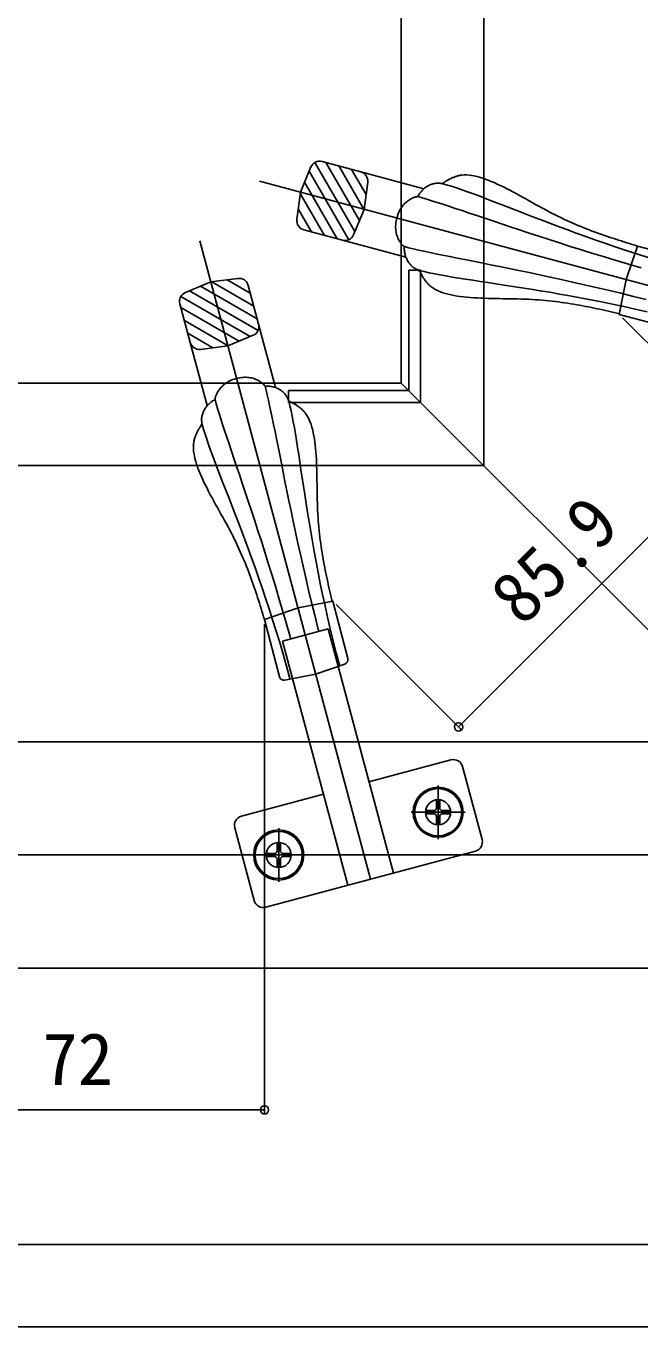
# Model space of a CAD drawing. Units: millimetres, scale not verified. Extents: x -875 to 875, y -1300 to 1293.
# Drawn here: x -548.6 to -418.4, y -1144.3 to -868.6 of the extents above; entities that cross this region are included whole.
import ezdxf
from ezdxf.enums import TextEntityAlignment as Align

# ---------------------------------------------------------------- set-up
doc = ezdxf.new("R2010")
doc.units = ezdxf.units.MM
doc.header["$LTSCALE"] = 8
for name, color, linetype in [('0-3_YKK_11', 7, 'Continuous'), ('0-4_YKK_12', 2, 'Continuous'), ('0-5_YKK_13', 4, 'Continuous'), ('0-6_YKK_D', 6, 'Continuous'), ('0-8_YSS_K', 3, 'Continuous')]:
    doc.layers.add(name, color=color, linetype=linetype)
doc.styles.add('ＭＳ ゴシック', font='')
doc.styles.get('ＭＳ ゴシック').set_extended_font_data('MS Gothic')

msp = doc.modelspace()

# ---------------------------------------------------------------- linework, layer by layer
at = {"layer": '0-3_YKK_11'}
msp.add_lwpolyline([(-492.898, -948.369), (-464.898, -948.369), (-464.898, -920.369), (-467.398, -920.369), (-467.398, -945.869), (-492.898, -945.869)], close=True, dxfattribs=at)
at = {"layer": '0-4_YKK_12'}
for p, q in [((-468.998, -944.269), (-268.998, -1144.269)), ((-268.998, -1144.269), (-778.998, -1144.269))]:
    msp.add_line(p, q, dxfattribs=at)
for points in [[(-778.998, -944.269), (-468.998, -944.269), (-468.998, -341.269)], [(-623.498, -1020.269), (-623.498, -1068.269), (-344.998, -1068.269)], [(-623.498, -1020.269), (-392.998, -1020.269), (-344.998, -1068.269)]]:
    msp.add_lwpolyline(points, dxfattribs=at)
at = {"layer": '0-5_YKK_13'}
for p, q in [((-490.404, -903.856), (-488.17, -898.487)), ((-478.843, -912.194), (-487.315, -897.519)), ((-477.597, -899.523), (-485.805, -897.324)), ((-477.875, -909.869), (-484.993, -897.541)), ((-476.908, -907.545), (-482.261, -898.273)), ((-480.16, -913.912), (-488.545, -899.389)), ((-476.468, -904.306), (-479.529, -899.005)), ((-477.597, -899.523), (-464.202, -903.112)), ((-363.868, -937.761), (-499.097, -901.527)), ((-490.404, -903.856), (-491.153, -909.623)), ((-482.583, -913.716), (-489.512, -901.714)), ((-476.881, -907.479), (-476.131, -901.713)), ((-485.315, -912.984), (-490.437, -904.112)), ((-488.047, -912.252), (-490.861, -907.377)), ((-476.881, -907.479), (-479.115, -912.849)), ((-481.479, -914.012), (-489.688, -911.813)), ((-475.506, -1049.399), (-511.74, -914.17)), ((-481.479, -914.012), (-468.021, -917.618)), ((-509.411, -922.863), (-514.78, -925.097)), ((-509.411, -922.863), (-503.644, -922.114)), ((-500.283, -927.952), (-509.155, -922.83)), ((-501.015, -925.22), (-505.89, -922.406)), ((-501.073, -934.424), (-515.748, -925.952)), ((-499.355, -933.107), (-513.878, -924.722)), ((-499.551, -930.684), (-511.553, -923.755)), ((-499.255, -931.788), (-501.454, -923.579)), ((-513.744, -935.67), (-515.943, -927.462)), ((-503.398, -935.392), (-515.726, -928.274)), ((-505.722, -936.359), (-514.994, -931.006)), ((-508.961, -936.799), (-514.262, -933.738)), ((-505.788, -936.386), (-500.418, -934.152)), ((-499.255, -931.788), (-495.649, -945.246)), ((-513.744, -935.67), (-510.155, -949.065)), ((-505.788, -936.386), (-511.554, -937.136)), ((-494.195, -998.969), (-484.535, -996.381)), ((-470.676, -1048.105), (-484.535, -996.381)), ((-480.335, -1050.694), (-494.195, -998.969)), ((-487.226, -1005.955), (-493.672, -1007.245)), ((-480.993, -1003.816), (-487.226, -1005.955)), ((-458.466, -1024.128), (-475.853, -1028.787)), ((-451.875, -1040.997), (-456.016, -1025.542)), ((-461.19, -1040.911), (-461.19, -1029.511)), ((-485.512, -1031.375), (-502.898, -1036.034)), ((-461.54, -1032.811), (-460.84, -1032.811)), ((-461.54, -1032.811), (-461.54, -1034.361)), ((-460.84, -1032.811), (-460.84, -1034.361)), ((-466.89, -1035.211), (-455.49, -1035.211)), ((-463.59, -1034.861), (-463.59, -1035.561)), ((-463.59, -1034.861), (-462.04, -1034.861)), ((-463.59, -1035.561), (-462.04, -1035.561)), ((-461.54, -1036.061), (-461.54, -1037.611)), ((-460.84, -1036.061), (-460.84, -1037.611)), ((-460.34, -1034.861), (-458.79, -1034.861)), ((-460.34, -1035.561), (-458.79, -1035.561)), ((-458.79, -1034.861), (-458.79, -1035.561)), ((-504.313, -1038.483), (-500.171, -1053.938)), ((-494.998, -1049.969), (-494.998, -1038.569)), ((-461.54, -1037.611), (-460.84, -1037.611)), ((-495.348, -1041.869), (-494.648, -1041.869)), ((-495.348, -1041.869), (-495.348, -1043.419)), ((-494.648, -1041.869), (-494.648, -1043.419)), ((-500.698, -1044.269), (-489.298, -1044.269)), ((-497.722, -1055.352), (-453.289, -1043.447)), ((-497.398, -1043.919), (-497.398, -1044.619)), ((-497.398, -1043.919), (-495.848, -1043.919)), ((-497.398, -1044.619), (-495.848, -1044.619)), ((-494.148, -1043.919), (-492.598, -1043.919)), ((-494.148, -1044.619), (-492.598, -1044.619)), ((-492.598, -1043.919), (-492.598, -1044.619)), ((-495.348, -1045.119), (-495.348, -1046.669)), ((-495.348, -1046.669), (-494.648, -1046.669)), ((-494.648, -1045.119), (-494.648, -1046.669))]:
    msp.add_line(p, q, dxfattribs=at)
for points in [[(-460.337, -901.998), (-460.208, -901.918), (-460.079, -901.838), (-459.949, -901.759), (-459.82, -901.68), (-459.69, -901.602), (-459.56, -901.524), (-459.429, -901.447), (-459.298, -901.371), (-459.166, -901.297), (-459.034, -901.223), (-458.902, -901.151), (-458.768, -901.08), (-458.634, -901.011), (-458.499, -900.944), (-458.362, -900.878), (-458.225, -900.815), (-458.087, -900.754), (-457.948, -900.695), (-457.808, -900.639), (-457.666, -900.585), (-457.523, -900.534), (-457.379, -900.486), (-457.233, -900.441), (-457.086, -900.399), (-456.937, -900.36), (-456.786, -900.325), (-456.634, -900.293), (-456.48, -900.265), (-456.324, -900.241), (-456.167, -900.221), (-455.676, -900.184), (-455.168, -900.184), (-454.644, -900.219), (-454.104, -900.286), (-453.549, -900.385), (-452.979, -900.513), (-452.397, -900.669), (-451.802, -900.852), (-451.195, -901.06)], [(-451.195, -901.06), (-450.577, -901.29), (-449.949, -901.542), (-449.312, -901.814), (-448.666, -902.105), (-448.013, -902.412), (-447.352, -902.734), (-446.686, -903.069), (-446.014, -903.416), (-445.337, -903.773), (-444.657, -904.138), (-443.974, -904.511), (-443.288, -904.888), (-442.601, -905.269), (-441.914, -905.652), (-441.226, -906.035), (-440.54, -906.417), (-439.856, -906.796), (-439.174, -907.17), (-438.495, -907.538), (-437.821, -907.898), (-437.152, -908.248), (-436.488, -908.588), (-435.83, -908.917), (-435.178, -909.235), (-434.53, -909.543), (-433.888, -909.842), (-433.25, -910.132), (-432.617, -910.412), (-431.989, -910.684), (-431.364, -910.948), (-430.744, -911.203), (-430.128, -911.452), (-429.515, -911.693), (-428.906, -911.928), (-428.3, -912.156), (-427.697, -912.379), (-427.097, -912.595), (-426.5, -912.807), (-425.905, -913.014)], [(-462.14, -902.036), (-462.348, -902.091), (-462.553, -902.155), (-462.756, -902.23), (-462.955, -902.314), (-463.149, -902.406), (-463.34, -902.508), (-463.526, -902.617), (-463.708, -902.734), (-463.884, -902.858), (-464.055, -902.989), (-464.22, -903.127), (-464.379, -903.271), (-464.532, -903.421), (-464.678, -903.577), (-464.817, -903.737), (-464.949, -903.902), (-465.074, -904.071), (-465.19, -904.244), (-465.298, -904.421), (-465.398, -904.601), (-465.488, -904.784)], [(-416.439, -917.734), (-418.819, -916.987), (-421.144, -916.238), (-423.414, -915.487), (-425.628, -914.737), (-427.788, -913.989), (-429.892, -913.245), (-431.94, -912.507), (-433.933, -911.777), (-435.871, -911.057), (-437.752, -910.348), (-439.578, -909.652), (-441.348, -908.971), (-443.061, -908.308), (-444.718, -907.663), (-446.32, -907.038), (-447.864, -906.437), (-449.352, -905.859), (-450.784, -905.308), (-452.158, -904.784), (-453.476, -904.291), (-454.737, -903.829), (-455.941, -903.4), (-457.088, -903.007), (-458.177, -902.65), (-459.209, -902.333), (-460.184, -902.057), (-460.404, -902.004), (-460.625, -901.965), (-460.845, -901.939), (-461.065, -901.925), (-461.283, -901.924), (-461.5, -901.935), (-461.715, -901.958), (-461.929, -901.991), (-462.14, -902.036)], [(-466.731, -905.138), (-466.906, -905.227), (-467.085, -905.327), (-467.27, -905.44), (-467.458, -905.564), (-467.648, -905.702), (-467.839, -905.853), (-468.031, -906.018), (-468.221, -906.197), (-468.41, -906.391), (-468.595, -906.601), (-468.777, -906.826), (-468.953, -907.068), (-469.123, -907.327), (-469.285, -907.603), (-469.439, -907.896), (-469.584, -908.208), (-469.717, -908.539), (-469.839, -908.888), (-469.949, -909.258)], [(-418.176, -919.881), (-420.825, -919.103), (-423.416, -918.331), (-425.947, -917.564), (-428.418, -916.806), (-430.827, -916.056), (-433.174, -915.317), (-435.457, -914.589), (-437.676, -913.875), (-439.829, -913.175), (-441.916, -912.49), (-443.936, -911.823), (-445.887, -911.174), (-447.769, -910.545), (-449.581, -909.938), (-451.322, -909.352), (-452.99, -908.791), (-454.585, -908.255), (-456.106, -907.745), (-457.552, -907.263), (-458.922, -906.81), (-460.215, -906.388), (-461.43, -905.998), (-462.565, -905.641), (-463.621, -905.319), (-464.596, -905.033), (-465.488, -904.784), (-465.53, -904.778), (-465.59, -904.778), (-465.666, -904.785), (-465.757, -904.799), (-465.862, -904.821), (-465.98, -904.85), (-466.111, -904.889), (-466.252, -904.936), (-466.403, -904.993), (-466.563, -905.061), (-466.731, -905.138)], [(-469.242, -914.435), (-469.348, -914.271), (-469.453, -914.093), (-469.556, -913.904), (-469.656, -913.701), (-469.751, -913.486), (-469.84, -913.259), (-469.922, -913.02), (-469.997, -912.77), (-470.062, -912.507), (-470.117, -912.232), (-470.16, -911.946), (-470.19, -911.649), (-470.207, -911.34), (-470.208, -911.02), (-470.194, -910.689), (-470.162, -910.347), (-470.111, -909.995), (-470.04, -909.632), (-469.949, -909.258)], [(-417.07, -926.589), (-419.803, -925.906), (-422.486, -925.251), (-425.115, -924.621), (-427.69, -924.018), (-430.21, -923.439), (-432.671, -922.884), (-435.074, -922.352), (-437.416, -921.842), (-439.696, -921.354), (-441.912, -920.887), (-444.063, -920.44), (-446.148, -920.012), (-448.164, -919.603), (-450.11, -919.211), (-451.985, -918.836), (-453.786, -918.477), (-455.514, -918.134), (-457.165, -917.805), (-458.738, -917.49), (-460.233, -917.187), (-461.646, -916.897), (-462.978, -916.619), (-464.226, -916.351), (-465.388, -916.092), (-466.463, -915.843), (-467.45, -915.602), (-468.347, -915.369), (-468.387, -915.353), (-468.438, -915.323), (-468.5, -915.279), (-468.572, -915.22), (-468.652, -915.149), (-468.739, -915.063), (-468.832, -914.964), (-468.93, -914.852), (-469.032, -914.726), (-469.137, -914.587), (-469.242, -914.435)], [(-425.905, -913.014), (-425.313, -913.216), (-424.722, -913.414), (-424.134, -913.609), (-423.547, -913.8), (-422.962, -913.988), (-422.378, -914.174), (-421.796, -914.357), (-421.214, -914.538), (-420.633, -914.718), (-420.053, -914.897), (-419.473, -915.075), (-418.893, -915.253)], [(-466.839, -919.429), (-466.992, -919.277), (-467.136, -919.117), (-467.274, -918.951), (-467.403, -918.778), (-467.525, -918.6), (-467.638, -918.417), (-467.744, -918.229), (-467.842, -918.036), (-467.932, -917.84), (-468.013, -917.641), (-468.086, -917.438), (-468.151, -917.234), (-468.208, -917.027), (-468.256, -916.82), (-468.295, -916.611), (-468.326, -916.402), (-468.348, -916.193), (-468.361, -915.985), (-468.365, -915.778), (-468.361, -915.572), (-468.347, -915.369)], [(-406.75, -918.432), (-418.893, -915.253), (-421.333, -922.363), (-422.808, -929.734), (-410.651, -932.917)], [(-416.908, -929.216), (-419.386, -928.635), (-421.819, -928.088), (-424.207, -927.573), (-426.549, -927.087), (-428.843, -926.63), (-431.088, -926.199), (-433.283, -925.793), (-435.428, -925.411), (-437.52, -925.05), (-439.56, -924.709), (-441.546, -924.387), (-443.477, -924.082), (-445.352, -923.791), (-447.17, -923.514), (-448.93, -923.249), (-450.631, -922.994), (-452.272, -922.748), (-453.851, -922.509), (-455.368, -922.275), (-456.822, -922.044), (-458.211, -921.816), (-459.536, -921.588), (-460.793, -921.358), (-461.983, -921.126), (-463.105, -920.889), (-464.157, -920.646), (-465.139, -920.395), (-465.356, -920.33), (-465.566, -920.252), (-465.77, -920.164), (-465.966, -920.065), (-466.155, -919.956), (-466.337, -919.838), (-466.512, -919.71), (-466.679, -919.573), (-466.839, -919.429)], [(-465.255, -920.351), (-465.183, -920.485), (-465.111, -920.618), (-465.038, -920.752), (-464.965, -920.885), (-464.892, -921.017), (-464.818, -921.15), (-464.744, -921.282), (-464.668, -921.413), (-464.592, -921.544), (-464.514, -921.673), (-464.435, -921.802), (-464.355, -921.93), (-464.273, -922.057), (-464.19, -922.183), (-464.104, -922.308), (-464.017, -922.431), (-463.928, -922.553), (-463.837, -922.674), (-463.744, -922.793), (-463.648, -922.91), (-463.55, -923.026), (-463.449, -923.14), (-463.345, -923.251), (-463.238, -923.361), (-463.129, -923.469), (-463.016, -923.575), (-462.9, -923.679), (-462.781, -923.78), (-462.658, -923.879), (-462.531, -923.975), (-462.125, -924.252), (-461.685, -924.506), (-461.214, -924.738), (-460.712, -924.95), (-460.182, -925.142), (-459.625, -925.316), (-459.043, -925.472), (-458.436, -925.611), (-457.807, -925.735)], [(-457.807, -925.735), (-457.156, -925.844), (-456.487, -925.939), (-455.799, -926.022), (-455.094, -926.094), (-454.375, -926.154), (-453.642, -926.206), (-452.897, -926.249), (-452.141, -926.284), (-451.377, -926.314), (-450.605, -926.337), (-449.827, -926.357), (-449.045, -926.372), (-448.259, -926.386), (-447.473, -926.398), (-446.686, -926.41), (-445.901, -926.422), (-445.118, -926.437), (-444.341, -926.453), (-443.569, -926.474), (-442.805, -926.499), (-442.051, -926.53), (-441.306, -926.568), (-440.572, -926.612), (-439.847, -926.663), (-439.132, -926.72), (-438.427, -926.782), (-437.73, -926.85), (-437.042, -926.924), (-436.361, -927.003), (-435.689, -927.087), (-435.024, -927.175), (-434.366, -927.268), (-433.714, -927.365), (-433.069, -927.467), (-432.431, -927.572), (-431.797, -927.681), (-431.169, -927.793), (-430.546, -927.908), (-429.928, -928.027)], [(-429.928, -928.027), (-429.314, -928.148), (-428.703, -928.271), (-428.096, -928.397), (-427.493, -928.525), (-426.892, -928.655), (-426.294, -928.786), (-425.698, -928.918), (-425.103, -929.052), (-424.51, -929.187), (-423.918, -929.322), (-423.327, -929.458), (-422.736, -929.593)], [(-508.129, -946.536), (-508.04, -946.361), (-507.94, -946.182), (-507.827, -945.997), (-507.703, -945.809), (-507.565, -945.619), (-507.414, -945.428), (-507.249, -945.236), (-507.07, -945.046), (-506.876, -944.857), (-506.666, -944.672), (-506.441, -944.49), (-506.199, -944.314), (-505.94, -944.144), (-505.664, -943.982), (-505.371, -943.828), (-505.059, -943.683), (-504.729, -943.55), (-504.379, -943.428), (-504.009, -943.318)], [(-498.832, -944.025), (-498.996, -943.919), (-499.174, -943.814), (-499.363, -943.711), (-499.566, -943.611), (-499.781, -943.516), (-500.008, -943.427), (-500.247, -943.345), (-500.498, -943.27), (-500.76, -943.205), (-501.035, -943.151), (-501.321, -943.107), (-501.618, -943.077), (-501.927, -943.06), (-502.247, -943.059), (-502.578, -943.073), (-502.92, -943.105), (-503.272, -943.156), (-503.636, -943.227), (-504.009, -943.318)], [(-486.497, -996.907), (-486.678, -996.197), (-487.361, -993.464), (-488.016, -990.781), (-488.646, -988.152), (-489.249, -985.577), (-489.828, -983.058), (-490.383, -980.596), (-490.915, -978.193), (-491.425, -975.851), (-491.913, -973.571), (-492.38, -971.355), (-492.827, -969.204), (-493.255, -967.119), (-493.664, -965.103), (-494.056, -963.157), (-494.431, -961.283), (-494.79, -959.481), (-495.133, -957.753), (-495.462, -956.102), (-495.777, -954.529), (-496.08, -953.034), (-496.37, -951.621), (-496.648, -950.289), (-496.916, -949.041), (-497.175, -947.879), (-497.424, -946.804), (-497.665, -945.817), (-497.898, -944.92), (-497.914, -944.88), (-497.944, -944.829), (-497.989, -944.767), (-498.047, -944.695), (-498.119, -944.615), (-498.204, -944.528), (-498.303, -944.435), (-498.415, -944.337), (-498.541, -944.235), (-498.68, -944.13), (-498.832, -944.025)], [(-493.838, -946.428), (-493.99, -946.275), (-494.15, -946.131), (-494.316, -945.993), (-494.489, -945.864), (-494.667, -945.742), (-494.85, -945.629), (-495.038, -945.523), (-495.231, -945.425), (-495.427, -945.335), (-495.626, -945.254), (-495.829, -945.181), (-496.033, -945.116), (-496.24, -945.059), (-496.447, -945.011), (-496.656, -944.972), (-496.865, -944.941), (-497.074, -944.919), (-497.282, -944.906), (-497.489, -944.902), (-497.695, -944.906), (-497.898, -944.92)], [(-511.231, -951.127), (-511.176, -950.919), (-511.112, -950.714), (-511.037, -950.511), (-510.953, -950.313), (-510.861, -950.118), (-510.759, -949.927), (-510.65, -949.741), (-510.533, -949.559), (-510.409, -949.383), (-510.278, -949.212), (-510.14, -949.047), (-509.996, -948.888), (-509.846, -948.735), (-509.69, -948.589), (-509.53, -948.45), (-509.365, -948.318), (-509.196, -948.193), (-509.023, -948.077), (-508.846, -947.969), (-508.666, -947.869), (-508.483, -947.779)], [(-492.408, -998.491), (-492.605, -997.798), (-493.386, -995.091), (-494.164, -992.442), (-494.936, -989.851), (-495.703, -987.32), (-496.461, -984.849), (-497.211, -982.44), (-497.95, -980.093), (-498.678, -977.81), (-499.392, -975.591), (-500.092, -973.438), (-500.777, -971.351), (-501.444, -969.331), (-502.093, -967.38), (-502.722, -965.498), (-503.329, -963.686), (-503.915, -961.945), (-504.476, -960.277), (-505.012, -958.682), (-505.522, -957.161), (-506.004, -955.715), (-506.457, -954.345), (-506.879, -953.052), (-507.269, -951.837), (-507.626, -950.702), (-507.948, -949.646), (-508.234, -948.671), (-508.483, -947.779), (-508.489, -947.737), (-508.489, -947.677), (-508.482, -947.601), (-508.468, -947.51), (-508.446, -947.405), (-508.417, -947.287), (-508.378, -947.156), (-508.331, -947.015), (-508.274, -946.864), (-508.206, -946.704), (-508.129, -946.536)], [(-482.095, -1004.05), (-482.785, -1001.445), (-483.436, -998.881), (-484.051, -996.359), (-484.632, -993.881), (-485.179, -991.448), (-485.694, -989.06), (-486.18, -986.718), (-486.637, -984.424), (-487.068, -982.179), (-487.474, -979.984), (-487.856, -977.839), (-488.217, -975.747), (-488.558, -973.707), (-488.88, -971.721), (-489.185, -969.79), (-489.476, -967.915), (-489.753, -966.097), (-490.018, -964.337), (-490.273, -962.636), (-490.519, -960.995), (-490.758, -959.416), (-490.992, -957.899), (-491.223, -956.445), (-491.451, -955.056), (-491.679, -953.732), (-491.909, -952.474), (-492.141, -951.284), (-492.378, -950.162), (-492.621, -949.11), (-492.872, -948.128), (-492.937, -947.911), (-493.015, -947.701), (-493.103, -947.497), (-493.202, -947.301), (-493.311, -947.112), (-493.429, -946.93), (-493.557, -946.755), (-493.694, -946.588), (-493.838, -946.428)], [(-492.916, -948.012), (-492.783, -948.084), (-492.649, -948.156), (-492.516, -948.229), (-492.382, -948.302), (-492.25, -948.375), (-492.117, -948.449), (-491.985, -948.523), (-491.854, -948.599), (-491.723, -948.675), (-491.594, -948.753), (-491.465, -948.832), (-491.337, -948.912), (-491.21, -948.994), (-491.084, -949.077), (-490.959, -949.163), (-490.836, -949.25), (-490.714, -949.339), (-490.593, -949.43), (-490.474, -949.523), (-490.357, -949.619), (-490.241, -949.717), (-490.127, -949.818), (-490.016, -949.922), (-489.906, -950.029), (-489.798, -950.138), (-489.692, -950.251), (-489.588, -950.367), (-489.487, -950.486), (-489.388, -950.609), (-489.292, -950.736), (-489.015, -951.142), (-488.761, -951.582), (-488.529, -952.053), (-488.317, -952.555), (-488.125, -953.085), (-487.951, -953.642), (-487.795, -954.224), (-487.656, -954.831), (-487.533, -955.46)], [(-511.269, -952.93), (-511.349, -953.059), (-511.429, -953.188), (-511.508, -953.318), (-511.587, -953.447), (-511.665, -953.577), (-511.743, -953.707), (-511.82, -953.838), (-511.896, -953.969), (-511.971, -954.101), (-512.044, -954.233), (-512.116, -954.366), (-512.187, -954.499), (-512.256, -954.633), (-512.323, -954.769), (-512.389, -954.905), (-512.452, -955.042), (-512.513, -955.18), (-512.572, -955.319), (-512.628, -955.459), (-512.682, -955.601), (-512.733, -955.744), (-512.781, -955.888), (-512.826, -956.034), (-512.868, -956.181), (-512.907, -956.33), (-512.942, -956.481), (-512.974, -956.633), (-513.002, -956.787), (-513.026, -956.943), (-513.046, -957.1), (-513.083, -957.591), (-513.083, -958.099), (-513.048, -958.623), (-512.981, -959.163), (-512.882, -959.718), (-512.754, -960.288), (-512.598, -960.87), (-512.415, -961.465), (-512.208, -962.072)], [(-492.617, -1006.894), (-493.332, -1004.296), (-494.058, -1001.752), (-494.792, -999.263), (-495.533, -996.828), (-496.28, -994.448), (-497.029, -992.123), (-497.78, -989.853), (-498.53, -987.639), (-499.278, -985.479), (-500.022, -983.375), (-500.76, -981.327), (-501.49, -979.334), (-502.21, -977.396), (-502.919, -975.515), (-503.615, -973.689), (-504.296, -971.919), (-504.959, -970.206), (-505.604, -968.549), (-506.229, -966.947), (-506.83, -965.403), (-507.408, -963.915), (-507.959, -962.483), (-508.483, -961.109), (-508.976, -959.791), (-509.438, -958.53), (-509.867, -957.326), (-510.26, -956.179), (-510.617, -955.09), (-510.934, -954.058), (-511.21, -953.083), (-511.263, -952.863), (-511.302, -952.642), (-511.328, -952.422), (-511.342, -952.202), (-511.343, -951.984), (-511.332, -951.767), (-511.309, -951.552), (-511.276, -951.339), (-511.231, -951.127)], [(-487.533, -955.46), (-487.423, -956.111), (-487.328, -956.78), (-487.245, -957.468), (-487.173, -958.173), (-487.113, -958.892), (-487.061, -959.625), (-487.018, -960.37), (-486.983, -961.126), (-486.953, -961.89), (-486.93, -962.662), (-486.911, -963.44), (-486.895, -964.222), (-486.881, -965.008), (-486.869, -965.794), (-486.857, -966.581), (-486.845, -967.366), (-486.831, -968.149), (-486.814, -968.926), (-486.793, -969.698), (-486.768, -970.462), (-486.737, -971.216), (-486.699, -971.961), (-486.655, -972.695), (-486.604, -973.42), (-486.547, -974.135), (-486.485, -974.84), (-486.417, -975.537), (-486.343, -976.226), (-486.264, -976.906), (-486.181, -977.578), (-486.092, -978.243), (-485.999, -978.901), (-485.902, -979.553), (-485.8, -980.198), (-485.695, -980.837), (-485.586, -981.47), (-485.474, -982.098), (-485.359, -982.721), (-485.24, -983.339)], [(-512.208, -962.072), (-511.977, -962.69), (-511.725, -963.318), (-511.453, -963.955), (-511.162, -964.601), (-510.855, -965.254), (-510.533, -965.915), (-510.198, -966.581), (-509.851, -967.253), (-509.494, -967.93), (-509.129, -968.61), (-508.756, -969.293), (-508.379, -969.979), (-507.998, -970.666), (-507.615, -971.353), (-507.232, -972.041), (-506.85, -972.727), (-506.471, -973.411), (-506.097, -974.093), (-505.729, -974.772), (-505.369, -975.446), (-505.019, -976.115), (-504.679, -976.779), (-504.35, -977.437), (-504.032, -978.089), (-503.724, -978.737), (-503.425, -979.379), (-503.135, -980.017), (-502.855, -980.65), (-502.583, -981.278), (-502.319, -981.903), (-502.064, -982.523), (-501.815, -983.139), (-501.574, -983.752), (-501.339, -984.361), (-501.111, -984.967), (-500.888, -985.57), (-500.672, -986.17), (-500.46, -986.767), (-500.253, -987.362)], [(-485.24, -983.339), (-485.119, -983.953), (-484.996, -984.564), (-484.87, -985.171), (-484.742, -985.774), (-484.612, -986.375), (-484.481, -986.973), (-484.349, -987.569), (-484.215, -988.164), (-484.08, -988.757), (-483.945, -989.349), (-483.809, -989.94), (-483.674, -990.531)], [(-500.253, -987.362), (-500.051, -987.954), (-499.853, -988.545), (-499.658, -989.133), (-499.467, -989.72), (-499.279, -990.305), (-499.093, -990.889), (-498.91, -991.471), (-498.729, -992.053), (-498.549, -992.634), (-498.37, -993.214), (-498.192, -993.794), (-498.014, -994.374)], [(-494.835, -1006.517), (-498.014, -994.374), (-490.904, -991.934), (-483.533, -990.459), (-480.35, -1002.616)]]:
    msp.add_lwpolyline(points, dxfattribs=at)
for centre, radius in [((-461.19, -1035.211), 5.3), ((-461.19, -1035.211), 5), ((-461.19, -1035.211), 2.65), ((-494.998, -1044.269), 5.3), ((-494.998, -1044.269), 5), ((-494.998, -1044.269), 2.65)]:
    msp.add_circle(centre, radius, dxfattribs=at)
for centre, radius, start, end in [((-486.323, -899.256), 2, 75, 157.405), ((-478.115, -901.455), 2, 352.595, 75), ((-489.17, -909.881), 2, 172.595, 255), ((-480.962, -912.08), 2, 255, 337.40572), ((-503.386, -924.097), 2, 15, 97.405), ((-514.012, -926.944), 2, 112.595, 195), ((-501.187, -932.305), 2, 292.59428, 15), ((-511.812, -935.152), 2, 195, 277.405), ((-481.318, -1002.87), 1, 288.94564, 14.6686), ((-493.868, -1006.264), 1, 194.66876, 281.31311), ((-457.948, -1026.06), 2, 15, 105), ((-502.381, -1037.966), 2, 105, 195), ((-462.04, -1034.361), 0.5, 270, 0), ((-462.04, -1036.061), 0.5, 0, 90), ((-460.34, -1034.361), 0.5, 180, 270), ((-460.34, -1036.061), 0.5, 90, 180), ((-453.807, -1041.515), 2, 285, 15), ((-495.848, -1043.419), 0.5, 270, 0), ((-495.848, -1045.119), 0.5, 0, 90), ((-494.148, -1043.419), 0.5, 180, 270), ((-494.148, -1045.119), 0.5, 90, 180), ((-498.24, -1053.42), 2, 195, 285)]:
    msp.add_arc(centre, radius, start, end, dxfattribs=at)
at = {"layer": '0-6_YKK_D'}
for p, q in [((-422.101, -930.441), (-395.431, -957.112)), ((-456.862, -1017.129), (-396.138, -956.405)), ((-482.826, -991.166), (-456.155, -1017.836)), ((-498.014, -995.374), (-498.014, -1099.269)), ((-474.998, -1044.269), (-589.998, -1044.269)), ((-569.996, -1098.269), (-498.014, -1098.269))]:
    msp.add_line(p, q, dxfattribs=at)
for centre in [(-456.862, -1017.129), (-498.014, -1098.269)]:
    msp.add_circle(centre, 0.875, dxfattribs=at)
at = {"layer": '0-8_YSS_K'}
for p, q in [((-451.498, -961.769), (-451.498, -358.769)), ((-778.998, -961.769), (-451.498, -961.769)), ((-368.998, -1044.269), (-788.998, -1044.269)), ((-778.998, -1126.769), (-286.498, -1126.769))]:
    msp.add_line(p, q, dxfattribs=at)

# ---------------------------------------------------------------- texts
at = {"layer": '0-6_YKK_D', "style": 'ＭＳ ゴシック'}
msp.add_text('85.9', height=11, rotation=45, dxfattribs=at).set_placement((-440.992, -998.43), align=Align.BOTTOM_LEFT)
msp.add_text('72', height=11, dxfattribs=at).set_placement((-545.085, -1096.269), align=Align.BOTTOM_LEFT)

doc.saveas('drawing.dxf')
